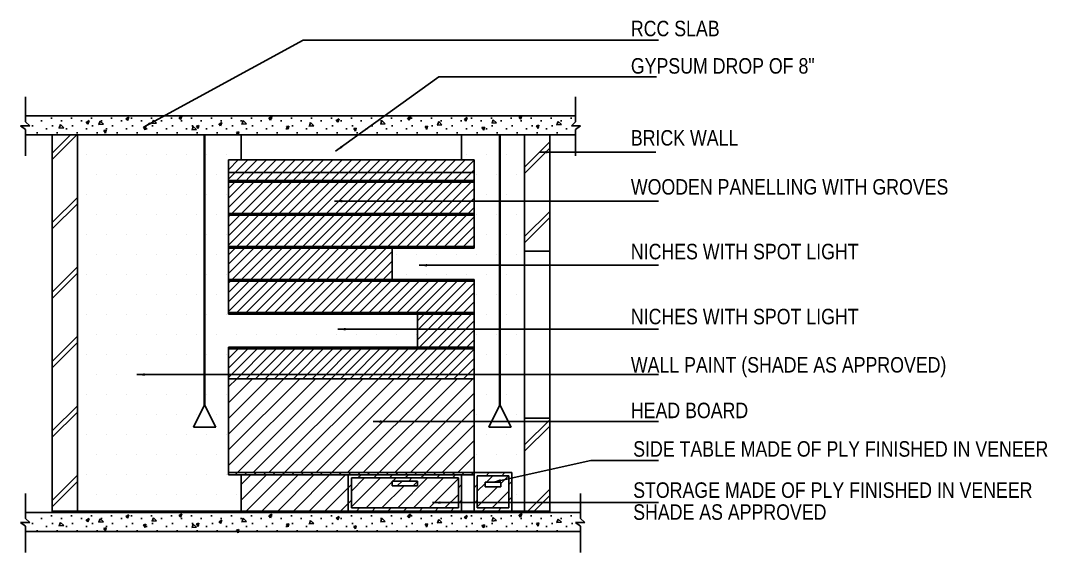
# Model space of a CAD drawing. Header units: millimetres. Extents: x 543 to 4497, y -1075 to 1315.
# Drawn here: x 2744.4 to 3070.6, y -1075 to -906 of the extents above; entities that cross this region are included whole.
import ezdxf

# ---------------------------------------------------------------- set-up
doc = ezdxf.new("R2010")
doc.units = ezdxf.units.MM
doc.layers.add('TXT', color=7, linetype='Continuous', lineweight=25)
doc.styles.add('stylus BT', font='swissc.ttf')
doc.dimstyles.new('ISO-25', dxfattribs={"dimtxt": 2.5, "dimasz": 2.5, "dimexe": 1.25, "dimexo": 0.625, "dimtad": 1, "dimlunit": 4, "dimtxsty": 'Standard', "dimcen": 2.5, "dimadec": 0, "dimazin": 0, "dimtfac": 1, "dimtmove": 0, "dimatfit": 3, "dimfxl": 1, "dimarcsym": 0})
pattern_1 = [(45, (0, -1297.8753), (-1.5, 1.5), [])]

msp = doc.modelspace()

# ---------------------------------------------------------------- hatches: boundary and pattern name
h = msp.add_hatch()
h.set_pattern_fill('DOTS', color=256, scale=4, style=0)
h.set_pattern_definition([(0, (430.122, -1292.6005), (3.175, 6.35), [0, -6.35])])
h.paths.add_polyline_path([(2920.697, -937.034), (2920.697, -931.034), (2748.041, -931.034), (2748.041, -937.034)])
h = msp.add_hatch()
h.set_pattern_fill('DOTS', color=256, scale=4, style=0)
h.set_pattern_definition([(0, (426.9106, -1293.469), (3.175, 6.35), [0, -6.35])])
h.paths.add_polyline_path([(2920.697, -937.903), (2920.697, -931.903), (2748.041, -931.903), (2748.041, -937.903)])
h = msp.add_hatch()
h.set_pattern_fill('DOTS', color=256, scale=4, style=0)
h.set_pattern_definition([(0, (430.423, -1295.073), (3.175, 6.35), [0, -6.35])])
h.paths.add_polyline_path([(2920.697, -938.188), (2920.697, -933.507), (2748.041, -933.507), (2748.041, -938.188), (2749.401, -939.451), (2746.478, -939.451), (2746.555, -939.507), (2922.184, -939.507), (2922.26, -939.451), (2919.337, -939.451)])
h = msp.add_hatch()
h.set_pattern_fill('DOTS', color=256, scale=4, style=0)
h.set_pattern_definition([(0, (428.55, -1296.0084), (3.175, 6.35), [0, -6.35])])
h.paths.add_polyline_path([(2920.697, -938.188), (2920.697, -934.442), (2748.041, -934.442), (2748.041, -938.188), (2749.401, -939.451), (2746.478, -939.451), (2747.829, -940.442), (2920.909, -940.442), (2922.26, -939.451), (2919.337, -939.451)])
h = msp.add_hatch()
h.set_pattern_fill('DOTS', color=256, scale=4, style=0)
h.set_pattern_definition([(0, (438.285, -1297.345), (3.175, 6.35), [0, -6.35])])
h.paths.add_polyline_path([(2920.697, -938.188), (2920.697, -935.779), (2748.041, -935.779), (2748.041, -937.658), (2749.401, -938.92), (2746.478, -938.92), (2748.041, -940.067), (2748.041, -941.779), (2920.697, -941.779), (2920.697, -940.597), (2922.26, -939.451), (2919.337, -939.451)])
h = msp.add_hatch()
h.set_pattern_fill('JIS_WOOD', color=256, scale=3, style=0)
h.set_pattern_definition(pattern_1)
h.paths.add_polyline_path([(2888.467, -1010.309), (2810.467, -1010.309), (2810.467, -1019.809), (2888.467, -1019.809)])
h.paths.add_polyline_path([(2888.467, -1009.809), (2814.467, -1009.809), (2814.467, -1010.309), (2888.467, -1010.309)])
h.paths.add_polyline_path([(2888.467, -999.309), (2870.467, -999.309), (2870.467, -1009.809), (2888.467, -1009.809)])
h.paths.add_polyline_path([(2888.467, -998.809), (2810.467, -998.809), (2810.467, -999.309), (2888.467, -999.309)])
h.paths.add_polyline_path([(2888.467, -988.809), (2810.467, -988.809), (2810.467, -998.809), (2888.467, -998.809)])
h.paths.add_polyline_path([(2888.467, -988.309), (2810.467, -988.309), (2810.467, -988.809), (2888.467, -988.809)])
h.paths.add_polyline_path([(2862.467, -978.309), (2810.467, -978.309), (2810.467, -988.309), (2862.467, -988.309)])
h.paths.add_polyline_path([(2888.467, -977.809), (2810.467, -977.809), (2810.467, -978.309), (2888.467, -978.309)])
h.paths.add_polyline_path([(2888.467, -967.809), (2810.467, -967.809), (2810.467, -977.809), (2888.467, -977.809)])
h.paths.add_polyline_path([(2888.467, -967.309), (2810.467, -967.309), (2810.467, -967.809), (2888.467, -967.809)])
h.paths.add_polyline_path([(2888.467, -957.309), (2810.467, -957.309), (2810.467, -967.309), (2888.467, -967.309)])
h.paths.add_polyline_path([(2888.467, -956.809), (2810.467, -956.809), (2810.467, -957.309), (2888.467, -957.309)])
h.paths.add_polyline_path([(2888.467, -954.309), (2810.467, -954.309), (2810.467, -956.809), (2888.467, -956.809)])
h.paths.add_polyline_path([(2888.467, -950.309), (2810.467, -950.309), (2810.467, -954.309), (2888.467, -954.309)])
h = msp.add_hatch()
h.set_pattern_fill('JIS_WOOD', color=256, scale=5, style=0)
h.set_pattern_definition([(45, (0, -1297.8753), (-2.5, 2.5), [])])
h.paths.add_polyline_path([(2888.467, -1049.609), (2888.467, -1019.809), (2810.467, -1019.809), (2810.467, -1049.609)])
h.paths.add_polyline_path([(2848.467, -1061.809), (2848.467, -1050.309), (2814.467, -1050.309), (2814.467, -1061.809)])
h.paths.add_polyline_path([(2883.467, -1060.809), (2883.467, -1051.309), (2849.467, -1051.309), (2849.467, -1060.809)], flags=16)
h.paths.add_polyline_path([(2862.467, -1053.809), (2862.467, -1052.309), (2870.467, -1052.309), (2870.467, -1053.809)], flags=0)
h.paths.add_polyline_path([(2884.467, -1050.309), (2848.467, -1050.309), (2848.467, -1061.809), (2884.467, -1061.809)])
h.paths.add_polyline_path([(2889.467, -1050.609), (2899.467, -1050.609), (2899.467, -1060.809), (2889.467, -1060.809)], flags=16)
h.paths.add_polyline_path([(2900.467, -1049.609), (2888.467, -1049.609), (2888.467, -1061.809), (2900.467, -1061.809)])
h = msp.add_hatch()
h.set_pattern_fill('JIS_WOOD', color=256, scale=3, style=0)
h.set_pattern_definition(pattern_1)
h.paths.add_polyline_path([(2888.467, -1050.309), (2888.467, -1049.609), (2810.467, -1049.609), (2810.467, -1050.309)])
h = msp.add_hatch()
h.set_pattern_fill('JIS_WOOD', color=256, scale=5, style=0)
h.paths.add_polyline_path([(2883.467, -1060.809), (2883.467, -1051.309), (2849.467, -1051.309), (2849.467, -1060.809)])
h.paths.add_polyline_path([(2862.467, -1053.809), (2862.467, -1052.309), (2870.467, -1052.309), (2870.467, -1053.809)], flags=16)
h.paths.add_polyline_path([(2889.467, -1060.809), (2899.467, -1060.809), (2899.467, -1050.609), (2889.467, -1050.609)])
h.paths.add_polyline_path([(2891.967, -1054.109), (2891.967, -1052.609), (2896.967, -1052.609), (2896.967, -1054.109)], flags=16)
h = msp.add_hatch()
h.set_pattern_fill('DOTS', color=256, scale=4, style=0)
h.set_pattern_definition([(0, (430.423, -1421.402), (3.175, 6.35), [0, -6.35])])
h.paths.add_polyline_path([(2920.697, -1064.517), (2920.697, -1059.836), (2748.041, -1059.836), (2748.041, -1064.517), (2749.401, -1065.78), (2746.478, -1065.78), (2746.555, -1065.836), (2922.184, -1065.836), (2922.26, -1065.78), (2919.337, -1065.78)])
h = msp.add_hatch()
h.set_pattern_fill('DOTS', color=256, scale=4, style=0)
h.set_pattern_definition([(0, (430.122, -1418.9294), (3.175, 6.35), [0, -6.35])])
h.paths.add_polyline_path([(2920.697, -1063.363), (2920.697, -1057.363), (2748.041, -1057.363), (2748.041, -1063.363)])
h = msp.add_hatch()
h.set_pattern_fill('DOTS', color=256, scale=4, style=0)
h.set_pattern_definition([(0, (426.9106, -1419.798), (3.175, 6.35), [0, -6.35])])
h.paths.add_polyline_path([(2920.697, -1064.232), (2920.697, -1058.232), (2748.041, -1058.232), (2748.041, -1064.232)])
h = msp.add_hatch()
h.set_pattern_fill('DOTS', color=256, scale=4, style=0)
h.set_pattern_definition([(0, (428.55, -1422.337), (3.175, 6.35), [0, -6.35])])
h.paths.add_polyline_path([(2920.697, -1064.517), (2920.697, -1060.771), (2748.041, -1060.771), (2748.041, -1064.517), (2749.401, -1065.78), (2746.478, -1065.78), (2747.829, -1066.771), (2920.909, -1066.771), (2922.26, -1065.78), (2919.337, -1065.78)])
h = msp.add_hatch()
h.set_pattern_fill('DOTS', color=256, scale=4, style=0)
h.set_pattern_definition([(0, (438.285, -1423.6736), (3.175, 6.35), [0, -6.35])])
h.paths.add_polyline_path([(2920.697, -1064.517), (2920.697, -1062.107), (2748.041, -1062.107), (2748.041, -1063.987), (2749.401, -1065.249), (2746.478, -1065.249), (2748.041, -1066.396), (2748.041, -1068.107), (2920.697, -1068.107), (2920.697, -1066.926), (2922.26, -1065.78), (2919.337, -1065.78)])

# ---------------------------------------------------------------- linework, layer by layer
for p, q in [((2745.954, -930.21), (2745.954, -938.188)), ((2920.697, -930.21), (2920.697, -938.188)), ((2745.954, -936.309), (2920.697, -936.309)), ((2745.954, -938.188), (2747.314, -939.451)), ((2756.688, -940.169), (2757.089, -939.088)), ((2757.089, -939.088), (2758.091, -940.089)), ((2765.228, -938.335), (2765.737, -938.932)), ((2766.158, -937.826), (2765.25, -938.357)), ((2765.737, -938.932), (2766.158, -937.826)), ((2770.69, -938.959), (2769.166, -939.079)), ((2769.286, -939.039), (2769.687, -937.958)), ((2769.687, -937.958), (2770.69, -938.959)), ((2777.826, -937.205), (2778.335, -937.802)), ((2778.756, -936.696), (2777.848, -937.227)), ((2778.335, -937.802), (2778.756, -936.696)), ((2787.582, -938.636), (2786.059, -938.756)), ((2786.179, -938.716), (2786.58, -937.635)), ((2786.58, -937.635), (2787.582, -938.636)), ((2794.719, -936.881), (2795.228, -937.478)), ((2795.649, -936.373), (2794.741, -936.903)), ((2795.228, -937.478), (2795.649, -936.373)), ((2807.409, -938.883), (2807.918, -939.481)), ((2808.339, -938.375), (2807.431, -938.906)), ((2807.918, -939.481), (2808.339, -938.375)), ((2816.141, -938.782), (2814.617, -938.902)), ((2814.737, -938.862), (2815.138, -937.781)), ((2815.138, -937.781), (2816.141, -938.782)), ((2823.277, -937.027), (2823.787, -937.624)), ((2824.207, -936.519), (2823.299, -937.05)), ((2823.787, -937.624), (2824.207, -936.519)), ((2836.132, -939.541), (2836.533, -938.46)), ((2836.533, -938.46), (2837.536, -939.461)), ((2844.672, -937.707), (2845.181, -938.304)), ((2845.602, -937.198), (2844.694, -937.729)), ((2845.181, -938.304), (2845.602, -937.198)), ((2860.195, -938.783), (2858.672, -938.903)), ((2858.792, -938.863), (2859.193, -937.782)), ((2859.193, -937.782), (2860.195, -938.783)), ((2867.332, -937.029), (2867.841, -937.626)), ((2868.262, -936.52), (2867.354, -937.051)), ((2867.841, -937.626), (2868.262, -936.52)), ((2878.224, -939.133), (2876.7, -939.253)), ((2876.821, -939.213), (2877.222, -938.132)), ((2877.222, -938.132), (2878.224, -939.133)), ((2885.361, -937.379), (2885.87, -937.976)), ((2886.291, -936.87), (2885.383, -937.401)), ((2885.87, -937.976), (2886.291, -936.87)), ((2895.562, -938.545), (2894.039, -938.665)), ((2894.159, -938.625), (2894.56, -937.544)), ((2894.56, -937.544), (2895.562, -938.545)), ((2902.699, -936.79), (2903.208, -937.388)), ((2903.629, -936.282), (2902.721, -936.813)), ((2903.208, -937.388), (2903.629, -936.282)), ((2909.042, -939.291), (2908.272, -939.445)), ((2908.841, -940.274), (2909.042, -939.291)), ((2916.183, -939.049), (2914.659, -939.169)), ((2914.78, -939.129), (2915.18, -938.048)), ((2915.18, -938.048), (2916.183, -939.049)), ((2920.697, -938.188), (2919.337, -939.451)), ((2747.314, -939.451), (2744.391, -939.451)), ((2744.391, -939.451), (2745.954, -940.597)), ((2745.954, -940.597), (2745.954, -948.979)), ((2745.954, -942.309), (2920.697, -942.309)), ((2754.467, -1062.309), (2754.467, -942.309)), ((2754.467, -948.137), (2760.295, -942.309)), ((2754.467, -950.137), (2762.295, -942.309)), ((2758.091, -940.089), (2756.568, -940.209)), ((2762.467, -1061.809), (2762.467, -942.309)), ((2771.571, -940.835), (2770.801, -940.989)), ((2770.808, -940.993), (2771.37, -941.819)), ((2771.37, -941.819), (2771.571, -940.835)), ((2784.17, -939.705), (2783.4, -939.859)), ((2783.406, -939.862), (2783.969, -940.688)), ((2783.969, -940.688), (2784.17, -939.705)), ((2800.272, -940.638), (2798.748, -940.758)), ((2798.869, -940.718), (2799.27, -939.637)), ((2799.27, -939.637), (2800.272, -940.638)), ((2801.063, -939.382), (2800.292, -939.536)), ((2800.299, -939.539), (2800.862, -940.365)), ((2800.862, -940.365), (2801.063, -939.382)), ((2802.757, -942.309), (2802.757, -1028.283)), ((2802.957, -942.309), (2802.957, -1028.283)), ((2813.752, -941.384), (2812.982, -941.538)), ((2812.989, -941.541), (2813.551, -942.367)), ((2813.551, -942.367), (2813.752, -941.384)), ((2814.467, -950.309), (2814.467, -942.309)), ((2829.621, -939.528), (2828.851, -939.682)), ((2828.857, -939.685), (2829.42, -940.511)), ((2829.42, -940.511), (2829.621, -939.528)), ((2837.536, -939.461), (2836.012, -939.581)), ((2851.016, -940.207), (2850.246, -940.361)), ((2850.252, -940.364), (2850.815, -941.19)), ((2850.815, -941.19), (2851.016, -940.207)), ((2873.675, -939.529), (2872.905, -939.683)), ((2872.912, -939.686), (2873.475, -940.512)), ((2873.475, -940.512), (2873.675, -939.529)), ((2884.467, -950.309), (2884.467, -942.309)), ((2891.704, -939.879), (2890.934, -940.033)), ((2890.941, -940.037), (2891.503, -940.863)), ((2891.503, -940.863), (2891.704, -939.879)), ((2896.568, -942.309), (2896.568, -1028.283)), ((2896.768, -942.309), (2896.768, -1028.283)), ((2904.467, -1061.809), (2904.467, -942.309)), ((2908.279, -939.448), (2908.841, -940.274)), ((2912.467, -1062.309), (2912.467, -942.309)), ((2919.337, -939.451), (2922.26, -939.451)), ((2922.26, -939.451), (2920.697, -940.597)), ((2920.697, -940.597), (2920.697, -948.979)), ((2904.467, -952.57), (2912.467, -944.57)), ((2765.425, -948.625), (2765.425, -948.625)), ((2771.775, -948.625), (2771.775, -948.625)), ((2778.125, -948.625), (2778.125, -948.625)), ((2784.475, -948.625), (2784.475, -948.625)), ((2790.825, -948.625), (2790.825, -948.625)), ((2797.175, -948.625), (2797.175, -948.625)), ((2803.525, -948.625), (2803.525, -948.625)), ((2809.875, -948.625), (2809.875, -948.625)), ((2886.075, -948.625), (2886.075, -948.625)), ((2892.425, -948.625), (2892.425, -948.625)), ((2898.775, -948.625), (2898.775, -948.625)), ((2904.467, -954.57), (2912.467, -946.57)), ((2810.467, -950.309), (2888.467, -950.309)), ((2810.467, -999.309), (2810.467, -950.309)), ((2888.467, -978.309), (2888.467, -950.309)), ((2768.6, -954.975), (2768.6, -954.975)), ((2774.95, -954.975), (2774.95, -954.975)), ((2781.3, -954.975), (2781.3, -954.975)), ((2787.65, -954.975), (2787.65, -954.975)), ((2794, -954.975), (2794, -954.975)), ((2800.35, -954.975), (2800.35, -954.975)), ((2806.7, -954.975), (2806.7, -954.975)), ((2810.467, -954.309), (2888.467, -954.309)), ((2889.25, -954.975), (2889.25, -954.975)), ((2895.6, -954.975), (2895.6, -954.975)), ((2901.95, -954.975), (2901.95, -954.975)), ((2810.467, -956.809), (2888.467, -956.809)), ((2810.467, -957.309), (2888.467, -957.309)), ((2754.467, -970.199), (2762.467, -962.199)), ((2765.425, -961.325), (2765.425, -961.325)), ((2771.775, -961.325), (2771.775, -961.325)), ((2778.125, -961.325), (2778.125, -961.325)), ((2784.475, -961.325), (2784.475, -961.325)), ((2790.825, -961.325), (2790.825, -961.325)), ((2797.175, -961.325), (2797.175, -961.325)), ((2803.525, -961.325), (2803.525, -961.325)), ((2809.875, -961.325), (2809.875, -961.325)), ((2892.425, -961.325), (2892.425, -961.325)), ((2898.775, -961.325), (2898.775, -961.325)), ((2754.467, -972.199), (2762.467, -964.199)), ((2768.6, -967.675), (2768.6, -967.675)), ((2774.95, -967.675), (2774.95, -967.675)), ((2781.3, -967.675), (2781.3, -967.675)), ((2787.65, -967.675), (2787.65, -967.675)), ((2794, -967.675), (2794, -967.675)), ((2800.35, -967.675), (2800.35, -967.675)), ((2806.7, -967.675), (2806.7, -967.675)), ((2810.467, -967.309), (2888.467, -967.309)), ((2810.467, -967.809), (2888.467, -967.809)), ((2889.25, -967.675), (2889.25, -967.675)), ((2895.6, -967.675), (2895.6, -967.675)), ((2901.95, -967.675), (2901.95, -967.675)), ((2904.467, -974.631), (2912.467, -966.631)), ((2904.467, -976.631), (2912.467, -968.631)), ((2765.425, -974.025), (2765.425, -974.025)), ((2771.775, -974.025), (2771.775, -974.025)), ((2778.125, -974.025), (2778.125, -974.025)), ((2784.475, -974.025), (2784.475, -974.025)), ((2790.825, -974.025), (2790.825, -974.025)), ((2797.175, -974.025), (2797.175, -974.025)), ((2803.525, -974.025), (2803.525, -974.025)), ((2809.875, -974.025), (2809.875, -974.025)), ((2892.425, -974.025), (2892.425, -974.025)), ((2898.775, -974.025), (2898.775, -974.025)), ((2810.467, -977.809), (2888.467, -977.809)), ((2810.467, -978.309), (2888.467, -978.309)), ((2862.467, -988.309), (2862.467, -978.309)), ((2768.6, -980.375), (2768.6, -980.375)), ((2774.95, -980.375), (2774.95, -980.375)), ((2781.3, -980.375), (2781.3, -980.375)), ((2787.65, -980.375), (2787.65, -980.375)), ((2794, -980.375), (2794, -980.375)), ((2800.35, -980.375), (2800.35, -980.375)), ((2806.7, -980.375), (2806.7, -980.375)), ((2863.85, -980.375), (2863.85, -980.375)), ((2870.2, -980.375), (2870.2, -980.375)), ((2876.55, -980.375), (2876.55, -980.375)), ((2882.9, -980.375), (2882.9, -980.375)), ((2889.25, -980.375), (2889.25, -980.375)), ((2895.6, -980.375), (2895.6, -980.375)), ((2901.95, -980.375), (2901.95, -980.375)), ((2904.467, -979.309), (2912.467, -979.309)), ((2754.467, -992.261), (2762.467, -984.261)), ((2754.467, -994.261), (2762.467, -986.261)), ((2765.425, -986.725), (2765.425, -986.725)), ((2771.775, -986.725), (2771.775, -986.725)), ((2778.125, -986.725), (2778.125, -986.725)), ((2784.475, -986.725), (2784.475, -986.725)), ((2790.825, -986.725), (2790.825, -986.725)), ((2797.175, -986.725), (2797.175, -986.725)), ((2803.525, -986.725), (2803.525, -986.725)), ((2809.875, -986.725), (2809.875, -986.725)), ((2867.025, -986.725), (2867.025, -986.725)), ((2873.375, -986.725), (2873.375, -986.725)), ((2879.725, -986.725), (2879.725, -986.725)), ((2886.075, -986.725), (2886.075, -986.725)), ((2892.425, -986.725), (2892.425, -986.725)), ((2898.775, -986.725), (2898.775, -986.725)), ((2810.467, -988.309), (2888.467, -988.309)), ((2810.467, -988.809), (2888.467, -988.809)), ((2888.467, -1019.809), (2888.467, -988.309)), ((2768.6, -993.075), (2768.6, -993.075)), ((2774.95, -993.075), (2774.95, -993.075)), ((2781.3, -993.075), (2781.3, -993.075)), ((2787.65, -993.075), (2787.65, -993.075)), ((2794, -993.075), (2794, -993.075)), ((2800.35, -993.075), (2800.35, -993.075)), ((2806.7, -993.075), (2806.7, -993.075)), ((2889.25, -993.075), (2889.25, -993.075)), ((2895.6, -993.075), (2895.6, -993.075)), ((2901.95, -993.075), (2901.95, -993.075)), ((2765.425, -999.425), (2765.425, -999.425)), ((2771.775, -999.425), (2771.775, -999.425)), ((2778.125, -999.425), (2778.125, -999.425)), ((2784.475, -999.425), (2784.475, -999.425)), ((2790.825, -999.425), (2790.825, -999.425)), ((2797.175, -999.425), (2797.175, -999.425)), ((2803.525, -999.425), (2803.525, -999.425)), ((2809.875, -999.425), (2809.875, -999.425)), ((2810.467, -998.809), (2888.467, -998.809)), ((2810.467, -999.309), (2888.467, -999.309)), ((2816.225, -999.425), (2816.225, -999.425)), ((2822.575, -999.425), (2822.575, -999.425)), ((2828.925, -999.425), (2828.925, -999.425)), ((2835.275, -999.425), (2835.275, -999.425)), ((2841.625, -999.425), (2841.625, -999.425)), ((2847.975, -999.425), (2847.975, -999.425)), ((2854.325, -999.425), (2854.325, -999.425)), ((2860.675, -999.425), (2860.675, -999.425)), ((2867.025, -999.425), (2867.025, -999.425)), ((2870.467, -1009.809), (2870.467, -999.309)), ((2892.425, -999.425), (2892.425, -999.425)), ((2898.775, -999.425), (2898.775, -999.425)), ((2754.467, -1014.323), (2762.467, -1006.323)), ((2768.6, -1005.775), (2768.6, -1005.775)), ((2774.95, -1005.775), (2774.95, -1005.775)), ((2781.3, -1005.775), (2781.3, -1005.775)), ((2787.65, -1005.775), (2787.65, -1005.775)), ((2794, -1005.775), (2794, -1005.775)), ((2800.35, -1005.775), (2800.35, -1005.775)), ((2806.7, -1005.775), (2806.7, -1005.775)), ((2813.05, -1005.775), (2813.05, -1005.775)), ((2819.4, -1005.775), (2819.4, -1005.775)), ((2825.75, -1005.775), (2825.75, -1005.775)), ((2832.1, -1005.775), (2832.1, -1005.775)), ((2838.45, -1005.775), (2838.45, -1005.775)), ((2844.8, -1005.775), (2844.8, -1005.775)), ((2851.15, -1005.775), (2851.15, -1005.775)), ((2857.5, -1005.775), (2857.5, -1005.775)), ((2863.85, -1005.775), (2863.85, -1005.775)), ((2870.2, -1005.775), (2870.2, -1005.775)), ((2889.25, -1005.775), (2889.25, -1005.775)), ((2895.6, -1005.775), (2895.6, -1005.775)), ((2901.95, -1005.775), (2901.95, -1005.775)), ((2754.467, -1016.323), (2762.467, -1008.323)), ((2810.467, -1009.809), (2888.467, -1009.809)), ((2810.467, -1019.809), (2810.467, -1009.809)), ((2810.467, -1010.309), (2888.467, -1010.309)), ((2814.467, -1010.309), (2814.467, -1009.809)), ((2765.425, -1012.125), (2765.425, -1012.125)), ((2771.775, -1012.125), (2771.775, -1012.125)), ((2778.125, -1012.125), (2778.125, -1012.125)), ((2784.475, -1012.125), (2784.475, -1012.125)), ((2790.825, -1012.125), (2790.825, -1012.125)), ((2797.175, -1012.125), (2797.175, -1012.125)), ((2803.525, -1012.125), (2803.525, -1012.125)), ((2809.875, -1012.125), (2809.875, -1012.125)), ((2892.425, -1012.125), (2892.425, -1012.125)), ((2898.775, -1012.125), (2898.775, -1012.125)), ((2768.6, -1018.475), (2768.6, -1018.475)), ((2774.95, -1018.475), (2774.95, -1018.475)), ((2781.3, -1018.475), (2781.3, -1018.475)), ((2787.65, -1018.475), (2787.65, -1018.475)), ((2794, -1018.475), (2794, -1018.475)), ((2800.35, -1018.475), (2800.35, -1018.475)), ((2806.7, -1018.475), (2806.7, -1018.475)), ((2810.467, -1019.809), (2888.467, -1019.809)), ((2810.467, -1049.609), (2810.467, -1019.809)), ((2888.467, -1049.609), (2888.467, -1019.809)), ((2889.25, -1018.475), (2889.25, -1018.475)), ((2895.6, -1018.475), (2895.6, -1018.475)), ((2901.95, -1018.475), (2901.95, -1018.475)), ((2765.425, -1024.825), (2765.425, -1024.825)), ((2771.775, -1024.825), (2771.775, -1024.825)), ((2778.125, -1024.825), (2778.125, -1024.825)), ((2784.475, -1024.825), (2784.475, -1024.825)), ((2790.825, -1024.825), (2790.825, -1024.825)), ((2797.175, -1024.825), (2797.175, -1024.825)), ((2803.525, -1024.825), (2803.525, -1024.825)), ((2809.875, -1024.825), (2809.875, -1024.825)), ((2892.425, -1024.825), (2892.425, -1024.825)), ((2898.775, -1024.825), (2898.775, -1024.825)), ((2754.467, -1036.384), (2762.467, -1028.384)), ((2754.467, -1038.384), (2762.467, -1030.384)), ((2802.757, -1028.283), (2799.314, -1035.13)), ((2802.957, -1028.283), (2806.4, -1035.13)), ((2896.568, -1028.283), (2893.125, -1035.13)), ((2896.768, -1028.283), (2900.211, -1035.13)), ((2768.6, -1031.175), (2768.6, -1031.175)), ((2774.95, -1031.175), (2774.95, -1031.175)), ((2781.3, -1031.175), (2781.3, -1031.175)), ((2787.65, -1031.175), (2787.65, -1031.175)), ((2794, -1031.175), (2794, -1031.175)), ((2800.35, -1031.175), (2800.35, -1031.175)), ((2806.7, -1031.175), (2806.7, -1031.175)), ((2889.25, -1031.175), (2889.25, -1031.175)), ((2901.95, -1031.175), (2901.95, -1031.175)), ((2904.467, -1032.309), (2912.467, -1032.309)), ((2904.467, -1040.816), (2912.467, -1032.816)), ((2799.314, -1035.13), (2806.4, -1035.13)), ((2893.125, -1035.13), (2900.211, -1035.13)), ((2904.467, -1042.816), (2912.467, -1034.816)), ((2765.425, -1037.525), (2765.425, -1037.525)), ((2771.775, -1037.525), (2771.775, -1037.525)), ((2778.125, -1037.525), (2778.125, -1037.525)), ((2784.475, -1037.525), (2784.475, -1037.525)), ((2790.825, -1037.525), (2790.825, -1037.525)), ((2797.175, -1037.525), (2797.175, -1037.525)), ((2803.525, -1037.525), (2803.525, -1037.525)), ((2809.875, -1037.525), (2809.875, -1037.525)), ((2892.425, -1037.525), (2892.425, -1037.525)), ((2898.775, -1037.525), (2898.775, -1037.525)), ((2768.6, -1043.875), (2768.6, -1043.875)), ((2774.95, -1043.875), (2774.95, -1043.875)), ((2781.3, -1043.875), (2781.3, -1043.875)), ((2787.65, -1043.875), (2787.65, -1043.875)), ((2794, -1043.875), (2794, -1043.875)), ((2800.35, -1043.875), (2800.35, -1043.875)), ((2806.7, -1043.875), (2806.7, -1043.875)), ((2889.25, -1043.875), (2889.25, -1043.875)), ((2895.6, -1043.875), (2895.6, -1043.875)), ((2901.95, -1043.875), (2901.95, -1043.875)), ((2765.425, -1050.225), (2765.425, -1050.225)), ((2771.775, -1050.225), (2771.775, -1050.225)), ((2778.125, -1050.225), (2778.125, -1050.225)), ((2784.475, -1050.225), (2784.475, -1050.225)), ((2790.825, -1050.225), (2790.825, -1050.225)), ((2797.175, -1050.225), (2797.175, -1050.225)), ((2803.525, -1050.225), (2803.525, -1050.225)), ((2809.875, -1050.225), (2809.875, -1050.225)), ((2810.467, -1050.309), (2810.467, -1049.609)), ((2810.467, -1049.609), (2900.467, -1049.609)), ((2888.467, -1061.809), (2888.467, -1049.609)), ((2900.467, -1061.809), (2900.467, -1049.609)), ((2754.467, -1058.446), (2762.467, -1050.446)), ((2754.467, -1060.446), (2762.467, -1052.446)), ((2810.467, -1050.309), (2888.467, -1050.309)), ((2814.467, -1061.809), (2814.467, -1050.309)), ((2848.467, -1061.809), (2848.467, -1050.309)), ((2849.467, -1060.809), (2849.467, -1051.309)), ((2849.467, -1051.309), (2883.467, -1051.309)), ((2870.467, -1052.309), (2862.467, -1052.309)), ((2862.467, -1052.309), (2862.467, -1053.809)), ((2870.467, -1052.309), (2870.467, -1053.809)), ((2883.467, -1060.809), (2883.467, -1051.309)), ((2884.467, -1061.809), (2884.467, -1050.309)), ((2889.467, -1060.809), (2889.467, -1050.609)), ((2889.467, -1050.609), (2899.467, -1050.609)), ((2891.967, -1052.609), (2896.967, -1052.609)), ((2891.967, -1054.109), (2891.967, -1052.609)), ((2896.967, -1054.109), (2896.967, -1052.609)), ((2899.467, -1060.809), (2899.467, -1050.609)), ((2745.954, -1056.21), (2745.954, -1064.188)), ((2768.6, -1056.575), (2768.6, -1056.575)), ((2774.95, -1056.575), (2774.95, -1056.575)), ((2781.3, -1056.575), (2781.3, -1056.575)), ((2787.65, -1056.575), (2787.65, -1056.575)), ((2794, -1056.575), (2794, -1056.575)), ((2800.35, -1056.575), (2800.35, -1056.575)), ((2806.7, -1056.575), (2806.7, -1056.575)), ((2813.05, -1056.575), (2813.05, -1056.575)), ((2870.467, -1053.809), (2862.467, -1053.809)), ((2891.967, -1054.109), (2896.967, -1054.109)), ((2901.95, -1056.575), (2901.95, -1056.575)), ((2905.536, -1061.809), (2912.467, -1054.878)), ((2922.22, -1056.21), (2922.22, -1064.188)), ((2907.536, -1061.809), (2912.467, -1056.878)), ((2745.954, -1062.309), (2922.22, -1062.309)), ((2754.467, -1061.809), (2912.467, -1061.809)), ((2778.756, -1063.025), (2777.848, -1063.556)), ((2778.335, -1064.13), (2778.756, -1063.025)), ((2794.719, -1063.21), (2795.228, -1063.807)), ((2795.649, -1062.701), (2794.741, -1063.232)), ((2795.228, -1063.807), (2795.649, -1062.701)), ((2824.207, -1062.848), (2823.299, -1063.378)), ((2823.787, -1063.953), (2824.207, -1062.848)), ((2849.467, -1060.809), (2883.467, -1060.809)), ((2868.262, -1062.849), (2867.354, -1063.38)), ((2867.841, -1063.955), (2868.262, -1062.849)), ((2886.291, -1063.199), (2885.383, -1063.73)), ((2885.87, -1064.305), (2886.291, -1063.199)), ((2889.467, -1060.809), (2899.467, -1060.809)), ((2902.699, -1063.119), (2903.208, -1063.716)), ((2903.629, -1062.611), (2902.721, -1063.141)), ((2903.208, -1063.716), (2903.629, -1062.611)), ((2747.314, -1065.451), (2744.391, -1065.451)), ((2744.391, -1065.451), (2745.954, -1066.597)), ((2745.954, -1064.188), (2747.314, -1065.451)), ((2758.091, -1066.418), (2756.568, -1066.538)), ((2756.688, -1066.498), (2757.089, -1065.417)), ((2757.089, -1065.417), (2758.091, -1066.418)), ((2765.228, -1064.664), (2765.737, -1065.261)), ((2766.158, -1064.155), (2765.25, -1064.686)), ((2765.737, -1065.261), (2766.158, -1064.155)), ((2770.69, -1065.288), (2769.166, -1065.408)), ((2769.286, -1065.368), (2769.687, -1064.287)), ((2769.687, -1064.287), (2770.69, -1065.288)), ((2777.826, -1063.533), (2778.335, -1064.13)), ((2784.17, -1066.034), (2783.4, -1066.188)), ((2783.406, -1066.191), (2783.969, -1067.017)), ((2783.969, -1067.017), (2784.17, -1066.034)), ((2787.582, -1064.964), (2786.059, -1065.085)), ((2786.179, -1065.045), (2786.58, -1063.963)), ((2786.58, -1063.963), (2787.582, -1064.964)), ((2798.869, -1067.047), (2799.27, -1065.966)), ((2799.27, -1065.966), (2800.272, -1066.967)), ((2801.063, -1065.711), (2800.292, -1065.864)), ((2800.299, -1065.868), (2800.862, -1066.694)), ((2800.862, -1066.694), (2801.063, -1065.711)), ((2807.409, -1065.212), (2807.918, -1065.809)), ((2808.339, -1064.704), (2807.431, -1065.234)), ((2807.918, -1065.809), (2808.339, -1064.704)), ((2816.141, -1065.111), (2814.617, -1065.231)), ((2814.737, -1065.191), (2815.138, -1064.11)), ((2815.138, -1064.11), (2816.141, -1065.111)), ((2823.277, -1063.356), (2823.787, -1063.953)), ((2829.621, -1065.857), (2828.851, -1066.011)), ((2828.857, -1066.014), (2829.42, -1066.84)), ((2829.42, -1066.84), (2829.621, -1065.857)), ((2837.536, -1065.79), (2836.012, -1065.91)), ((2836.132, -1065.87), (2836.533, -1064.789)), ((2836.533, -1064.789), (2837.536, -1065.79)), ((2844.672, -1064.036), (2845.181, -1064.633)), ((2845.602, -1063.527), (2844.694, -1064.058)), ((2845.181, -1064.633), (2845.602, -1063.527)), ((2851.016, -1066.536), (2850.246, -1066.69)), ((2850.815, -1067.519), (2851.016, -1066.536)), ((2860.195, -1065.112), (2858.672, -1065.232)), ((2858.792, -1065.192), (2859.193, -1064.111)), ((2859.193, -1064.111), (2860.195, -1065.112)), ((2867.332, -1063.357), (2867.841, -1063.955)), ((2873.675, -1065.858), (2872.905, -1066.012)), ((2872.912, -1066.015), (2873.475, -1066.841)), ((2873.475, -1066.841), (2873.675, -1065.858)), ((2878.224, -1065.462), (2876.7, -1065.582)), ((2876.821, -1065.542), (2877.222, -1064.461)), ((2877.222, -1064.461), (2878.224, -1065.462)), ((2885.361, -1063.708), (2885.87, -1064.305)), ((2891.704, -1066.208), (2890.934, -1066.362)), ((2890.941, -1066.365), (2891.503, -1067.191)), ((2891.503, -1067.191), (2891.704, -1066.208)), ((2895.562, -1064.874), (2894.039, -1064.994)), ((2894.159, -1064.954), (2894.56, -1063.873)), ((2894.56, -1063.873), (2895.562, -1064.874)), ((2909.042, -1065.62), (2908.272, -1065.774)), ((2908.279, -1065.777), (2908.841, -1066.603)), ((2908.841, -1066.603), (2909.042, -1065.62)), ((2916.183, -1065.378), (2914.659, -1065.498)), ((2914.78, -1065.458), (2915.18, -1064.377)), ((2915.18, -1064.377), (2916.183, -1065.378)), ((2923.58, -1065.451), (2920.658, -1065.451)), ((2920.658, -1065.451), (2922.22, -1066.597)), ((2922.22, -1064.188), (2923.58, -1065.451)), ((2745.954, -1066.597), (2745.954, -1074.979)), ((2745.954, -1068.309), (2922.22, -1068.309)), ((2771.571, -1067.164), (2770.801, -1067.318)), ((2770.808, -1067.321), (2771.37, -1068.147)), ((2771.37, -1068.147), (2771.571, -1067.164)), ((2800.272, -1066.967), (2798.748, -1067.087)), ((2813.752, -1067.713), (2812.982, -1067.867)), ((2812.989, -1067.87), (2813.551, -1068.696)), ((2813.551, -1068.696), (2813.752, -1067.713)), ((2850.252, -1066.693), (2850.815, -1067.519)), ((2922.22, -1066.597), (2922.22, -1074.979))]:
    msp.add_line(p, q)
msp.add_lwpolyline([(2810.467, -1049.609), (2888.467, -1049.609), (2888.467, -1050.309), (2810.467, -1050.309)], close=True)

# ---------------------------------------------------------------- texts
at = {"layer": 'TXT', "style": 'stylus BT'}
for s, height, p in [('RCC SLAB', 4.9203, (2938.246, -911.016)), ('GYPSUM DROP OF 8"', 4.92032, (2938.246, -922.887)), ('BRICK WALL', 4.9203, (2938.246, -945.742)), ('WOODEN PANELLING WITH GROVES', 4.92032, (2938.246, -961.31)), ('NICHES WITH SPOT LIGHT', 4.92032, (2938.246, -981.866)), ('NICHES WITH SPOT LIGHT', 4.92032, (2938.246, -1002.506)), ('WALL PAINT (SHADE AS APPROVED)', 4.92032, (2938.246, -1017.834)), ('HEAD BOARD', 4.9203, (2938.246, -1032.325)), ('SIDE TABLE MADE OF PLY FINISHED IN VENEER', 4.92032, (2938.99, -1044.552)), ('STORAGE MADE OF PLY FINISHED IN VENEER', 4.92032, (2938.99, -1057.631)), ('SHADE AS APPROVED', 4.92032, (2938.99, -1064.606))]:
    msp.add_text(s, height=height, dxfattribs=at).set_placement(p)

# ---------------------------------------------------------------- leaders
at = {"lineweight": 100}
for points in [[(2783.4, -939.859), (2834.14, -912.302), (2947.027, -912.302)], [(2844.395, -947.558), (2877.238, -923.952), (2946.365, -923.952)], [(2909.223, -947.813), (2946.218, -947.813)], [(2844.091, -963.382), (2947.027, -963.382)], [(2871.018, -983.758), (2947.027, -983.758)], [(2845.144, -1004.066), (2947.027, -1004.066)], [(2781.3, -1018.475), (2947.027, -1018.475)], [(2856.446, -1033.408), (2947.027, -1033.408)], [(2894.467, -1052.609), (2925.564, -1045.773), (2947.027, -1045.773)], [(2875.251, -1059.145), (2947.027, -1059.145)]]:
    msp.add_leader(points, dimstyle='ISO-25', override={"dimgap": 0.625, "dimtad": 0}, dxfattribs=at)

doc.saveas('drawing.dxf')
